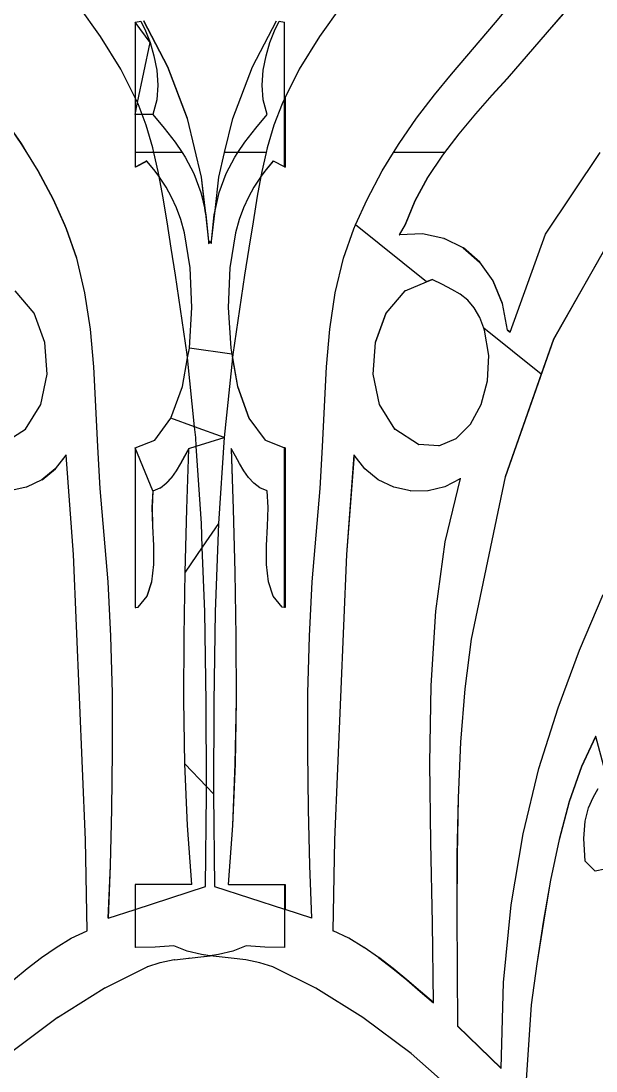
# Model space of a CAD drawing. Header units: inches. Extents: x 1397 to 20304, y -27267 to -746.
# Drawn here: x 2804.76 to 2810.4, y -9220.88 to -9210.59 of the extents above; entities that cross this region are included whole.
import ezdxf

# ---------------------------------------------------------------- set-up
doc = ezdxf.new("R2010")
doc.units = ezdxf.units.IN
doc.header["$LTSCALE"] = 17
doc.header["$MEASUREMENT"] = 0

msp = doc.modelspace()

# ---------------------------------------------------------------- linework, layer by layer
for p, q in [((2809.413, -9210.601), (2809.843, -9210.088)), ((2810.327, -9210.227), (2809.919, -9210.697)), ((2809.922, -9210.697), (2810.33, -9210.227)), ((2805.538, -9210.738), (2805.319, -9210.434)), ((2807.905, -9210.434), (2807.685, -9210.738)), ((2807.688, -9210.738), (2807.908, -9210.434)), ((2806.024, -9210.798), (2805.876, -9210.599)), ((2805.876, -9210.599), (2805.876, -9211.34)), ((2805.876, -9210.599), (2805.882, -9210.599)), ((2805.882, -9210.599), (2805.934, -9210.59)), ((2805.934, -9210.59), (2805.979, -9210.683)), ((2805.959, -9210.585), (2806.195, -9211.036)), ((2806.198, -9211.036), (2805.962, -9210.585)), ((2807.028, -9211.036), (2807.264, -9210.585)), ((2807.244, -9210.683), (2807.29, -9210.59)), ((2807.29, -9210.59), (2807.342, -9210.599)), ((2807.342, -9211.351), (2807.342, -9210.599)), ((2808.982, -9211.108), (2809.413, -9210.601)), ((2805.737, -9211.059), (2805.538, -9210.738)), ((2805.979, -9210.683), (2806.024, -9210.798)), ((2807.2, -9210.798), (2807.244, -9210.683)), ((2807.685, -9210.738), (2807.487, -9211.059)), ((2807.49, -9211.059), (2807.688, -9210.738)), ((2807.685, -9210.738), (2807.688, -9210.738)), ((2809.919, -9210.697), (2809.527, -9211.15)), ((2809.529, -9211.15), (2809.922, -9210.697)), ((2809.919, -9210.697), (2809.922, -9210.697)), ((2805.9, -9211.388), (2806.024, -9210.798)), ((2806.024, -9210.798), (2806.062, -9210.928)), ((2807.161, -9210.928), (2807.2, -9210.798)), ((2806.062, -9210.928), (2806.09, -9211.069)), ((2807.134, -9211.069), (2807.161, -9210.928)), ((2806.198, -9211.036), (2806.195, -9211.036)), ((2806.195, -9211.036), (2806.388, -9211.543)), ((2806.391, -9211.543), (2806.198, -9211.036)), ((2806.835, -9211.543), (2807.028, -9211.036)), ((2805.876, -9211.34), (2805.737, -9211.059)), ((2806.09, -9211.069), (2806.1, -9211.215)), ((2807.123, -9211.215), (2807.134, -9211.069)), ((2807.35, -9211.34), (2807.49, -9211.059)), ((2807.487, -9211.059), (2807.35, -9211.334)), ((2807.487, -9211.059), (2807.49, -9211.059)), ((2808.813, -9211.311), (2808.982, -9211.108)), ((2809.527, -9211.15), (2809.378, -9211.316)), ((2809.381, -9211.316), (2809.529, -9211.15)), ((2809.527, -9211.15), (2809.529, -9211.15)), ((2806.1, -9211.215), (2806.089, -9211.362)), ((2807.134, -9211.362), (2807.123, -9211.215)), ((2805.876, -9211.34), (2805.876, -9211.503)), ((2805.9, -9211.388), (2805.876, -9211.34)), ((2806.089, -9211.362), (2806.051, -9211.503)), ((2807.172, -9211.503), (2807.134, -9211.362)), ((2807.342, -9211.351), (2807.318, -9211.399)), ((2807.35, -9211.334), (2807.342, -9211.351)), ((2807.342, -9211.357), (2807.35, -9211.34)), ((2807.342, -9211.357), (2807.342, -9211.351)), ((2807.342, -9211.462), (2807.342, -9211.357)), ((2807.35, -9211.334), (2807.35, -9211.34)), ((2807.35, -9211.34), (2807.35, -9211.503)), ((2808.638, -9211.539), (2808.813, -9211.311)), ((2809.378, -9211.316), (2809.217, -9211.498)), ((2809.22, -9211.498), (2809.381, -9211.316)), ((2809.378, -9211.316), (2809.381, -9211.316)), ((2805.876, -9211.503), (2805.9, -9211.388)), ((2805.906, -9211.399), (2805.9, -9211.388)), ((2805.945, -9211.503), (2805.906, -9211.399)), ((2807.318, -9211.399), (2807.238, -9211.608)), ((2807.35, -9211.503), (2807.342, -9211.462)), ((2807.342, -9211.503), (2807.342, -9211.462)), ((2804.585, -9211.539), (2804.758, -9211.79)), ((2804.76, -9211.79), (2804.588, -9211.539)), ((2805.876, -9211.503), (2805.876, -9211.878)), ((2805.945, -9211.503), (2805.876, -9211.503)), ((2806.051, -9211.503), (2805.945, -9211.503)), ((2805.985, -9211.608), (2805.945, -9211.503)), ((2806.051, -9211.503), (2806.163, -9211.639)), ((2806.391, -9211.543), (2806.388, -9211.543)), ((2806.388, -9211.543), (2806.526, -9212.117)), ((2806.529, -9212.117), (2806.391, -9211.543)), ((2806.755, -9211.878), (2806.835, -9211.543)), ((2807.06, -9211.639), (2807.172, -9211.503)), ((2807.342, -9211.503), (2807.35, -9211.503)), ((2807.342, -9211.878), (2807.342, -9211.503)), ((2807.35, -9211.503), (2807.35, -9211.878)), ((2808.466, -9211.79), (2808.638, -9211.539)), ((2809.217, -9211.498), (2809.053, -9211.695)), ((2809.056, -9211.695), (2809.22, -9211.498)), ((2809.217, -9211.498), (2809.22, -9211.498)), ((2806.05, -9211.83), (2805.985, -9211.608)), ((2806.163, -9211.639), (2806.27, -9211.775)), ((2806.953, -9211.775), (2807.06, -9211.639)), ((2807.238, -9211.608), (2807.174, -9211.83)), ((2808.896, -9211.904), (2809.056, -9211.695)), ((2809.053, -9211.695), (2808.913, -9211.878)), ((2809.053, -9211.695), (2809.056, -9211.695)), ((2804.76, -9211.79), (2804.758, -9211.79)), ((2804.758, -9211.79), (2804.812, -9211.878)), ((2804.814, -9211.878), (2804.76, -9211.79)), ((2806.061, -9211.878), (2806.05, -9211.83)), ((2806.27, -9211.775), (2806.339, -9211.878)), ((2806.884, -9211.878), (2806.953, -9211.775)), ((2807.174, -9211.83), (2807.163, -9211.878)), ((2808.412, -9211.878), (2808.466, -9211.79)), ((2804.812, -9211.878), (2804.814, -9211.878)), ((2804.812, -9211.878), (2804.922, -9212.057)), ((2804.925, -9212.057), (2804.814, -9211.878)), ((2805.876, -9211.878), (2805.876, -9212.021)), ((2806.061, -9211.878), (2805.876, -9211.878)), ((2805.992, -9211.959), (2805.885, -9212.018)), ((2805.885, -9212.018), (2805.993, -9211.96)), ((2805.993, -9211.96), (2805.992, -9211.959)), ((2806.06, -9212.043), (2805.993, -9211.96)), ((2806.339, -9211.878), (2806.061, -9211.878)), ((2806.103, -9212.063), (2806.061, -9211.878)), ((2806.339, -9211.878), (2806.368, -9211.921)), ((2806.368, -9211.921), (2806.454, -9212.082)), ((2806.697, -9212.117), (2806.755, -9211.878)), ((2806.884, -9211.878), (2806.755, -9211.878)), ((2806.77, -9212.082), (2806.855, -9211.921)), ((2806.855, -9211.921), (2806.884, -9211.878)), ((2807.163, -9211.878), (2806.884, -9211.878)), ((2807.163, -9211.878), (2807.121, -9212.063)), ((2807.231, -9211.959), (2807.163, -9212.043)), ((2807.166, -9212.043), (2807.233, -9211.96)), ((2807.233, -9211.96), (2807.231, -9211.959)), ((2807.342, -9212.018), (2807.233, -9211.96)), ((2807.342, -9211.878), (2807.35, -9211.878)), ((2807.342, -9212.016), (2807.342, -9211.878)), ((2807.35, -9211.878), (2807.35, -9212.021)), ((2808.301, -9212.057), (2808.412, -9211.878)), ((2808.913, -9211.878), (2808.412, -9211.878)), ((2808.893, -9211.904), (2808.746, -9212.123)), ((2808.749, -9212.123), (2808.896, -9211.904)), ((2808.913, -9211.878), (2808.893, -9211.904)), ((2808.893, -9211.904), (2808.896, -9211.904)), ((2809.904, -9212.678), (2810.438, -9211.878)), ((2804.922, -9212.057), (2805.072, -9212.337)), ((2804.925, -9212.057), (2804.922, -9212.057)), ((2805.075, -9212.337), (2804.925, -9212.057)), ((2805.885, -9212.018), (2805.876, -9212.021)), ((2805.885, -9212.018), (2805.885, -9212.016)), ((2806.112, -9212.113), (2806.06, -9212.043)), ((2806.112, -9212.113), (2806.103, -9212.063)), ((2806.454, -9212.082), (2806.523, -9212.268)), ((2806.701, -9212.268), (2806.77, -9212.082)), ((2807.121, -9212.063), (2807.111, -9212.113)), ((2807.114, -9212.113), (2807.166, -9212.043)), ((2807.163, -9212.043), (2807.115, -9212.107)), ((2807.166, -9212.043), (2807.163, -9212.043)), ((2807.342, -9212.016), (2807.35, -9212.021)), ((2807.342, -9212.018), (2807.342, -9212.016)), ((2807.342, -9212.018), (2807.35, -9212.021)), ((2808.152, -9212.337), (2808.301, -9212.057)), ((2806.124, -9212.128), (2806.112, -9212.113)), ((2806.148, -9212.306), (2806.112, -9212.113)), ((2806.182, -9212.218), (2806.124, -9212.128)), ((2806.529, -9212.117), (2806.526, -9212.117)), ((2806.526, -9212.117), (2806.56, -9212.421)), ((2806.565, -9212.446), (2806.529, -9212.117)), ((2806.661, -9212.446), (2806.697, -9212.117)), ((2807.1, -9212.128), (2807.042, -9212.218)), ((2807.111, -9212.113), (2807.075, -9212.306)), ((2807.078, -9212.306), (2807.114, -9212.113)), ((2807.111, -9212.113), (2807.1, -9212.128)), ((2807.115, -9212.107), (2807.111, -9212.113)), ((2807.114, -9212.113), (2807.115, -9212.107)), ((2808.746, -9212.123), (2808.621, -9212.349)), ((2808.623, -9212.349), (2808.749, -9212.123)), ((2808.746, -9212.123), (2808.749, -9212.123)), ((2806.235, -9212.314), (2806.182, -9212.218)), ((2806.523, -9212.268), (2806.563, -9212.446)), ((2806.661, -9212.446), (2806.701, -9212.268)), ((2807.042, -9212.218), (2806.988, -9212.314)), ((2805.075, -9212.337), (2805.072, -9212.337)), ((2805.072, -9212.337), (2805.184, -9212.586)), ((2805.186, -9212.585), (2805.075, -9212.337)), ((2806.19, -9212.557), (2806.148, -9212.306)), ((2806.283, -9212.419), (2806.235, -9212.314)), ((2806.988, -9212.314), (2806.941, -9212.419)), ((2807.075, -9212.306), (2807.034, -9212.557)), ((2807.037, -9212.557), (2807.078, -9212.306)), ((2807.075, -9212.306), (2807.078, -9212.306)), ((2808.04, -9212.585), (2808.152, -9212.337)), ((2808.621, -9212.349), (2808.525, -9212.581)), ((2808.528, -9212.581), (2808.623, -9212.349)), ((2808.621, -9212.349), (2808.623, -9212.349)), ((2806.325, -9212.534), (2806.283, -9212.419)), ((2806.565, -9212.446), (2806.56, -9212.421)), ((2806.56, -9212.421), (2806.563, -9212.446)), ((2806.563, -9212.446), (2806.568, -9212.472)), ((2806.563, -9212.446), (2806.596, -9212.747)), ((2806.574, -9212.487), (2806.565, -9212.446)), ((2806.568, -9212.472), (2806.565, -9212.446)), ((2806.568, -9212.472), (2806.572, -9212.487)), ((2806.572, -9212.487), (2806.574, -9212.487)), ((2806.572, -9212.487), (2806.596, -9212.747)), ((2806.599, -9212.747), (2806.574, -9212.487)), ((2806.627, -9212.747), (2806.661, -9212.446)), ((2806.627, -9212.747), (2806.652, -9212.487)), ((2806.652, -9212.487), (2806.661, -9212.446)), ((2806.941, -9212.419), (2806.899, -9212.534)), ((2805.184, -9212.586), (2805.186, -9212.585)), ((2805.184, -9212.586), (2805.201, -9212.624)), ((2805.204, -9212.624), (2805.186, -9212.585)), ((2806.23, -9212.815), (2806.19, -9212.557)), ((2806.361, -9212.664), (2806.325, -9212.534)), ((2806.899, -9212.534), (2806.863, -9212.664)), ((2807.034, -9212.557), (2806.993, -9212.815)), ((2806.996, -9212.815), (2807.037, -9212.557)), ((2807.034, -9212.557), (2807.037, -9212.557)), ((2808.023, -9212.624), (2808.04, -9212.585)), ((2808.734, -9213.144), (2808.04, -9212.585)), ((2808.525, -9212.581), (2808.466, -9212.685)), ((2808.469, -9212.684), (2808.528, -9212.581)), ((2808.525, -9212.581), (2808.528, -9212.581)), ((2805.201, -9212.624), (2805.302, -9212.913)), ((2805.204, -9212.624), (2805.201, -9212.624)), ((2805.305, -9212.913), (2805.204, -9212.624)), ((2806.416, -9213.007), (2806.361, -9212.664)), ((2806.863, -9212.664), (2806.807, -9213.007)), ((2807.922, -9212.913), (2808.023, -9212.624)), ((2808.466, -9212.685), (2808.469, -9212.684)), ((2808.696, -9212.675), (2808.469, -9212.684)), ((2808.905, -9212.719), (2808.696, -9212.675)), ((2809.557, -9213.637), (2809.904, -9212.678)), ((2810.611, -9212.599), (2809.982, -9213.705)), ((2809.985, -9213.705), (2810.614, -9212.599)), ((2806.596, -9212.747), (2806.599, -9212.747)), ((2806.596, -9212.747), (2806.598, -9212.768)), ((2806.598, -9212.768), (2806.613, -9212.757)), ((2806.613, -9212.757), (2806.599, -9212.747)), ((2806.599, -9212.749), (2806.599, -9212.747)), ((2806.613, -9212.757), (2806.627, -9212.747)), ((2806.613, -9212.757), (2806.626, -9212.768)), ((2806.626, -9212.768), (2806.627, -9212.747)), ((2808.905, -9212.719), (2808.908, -9212.719)), ((2809.094, -9212.812), (2808.908, -9212.719)), ((2806.274, -9213.079), (2806.23, -9212.815)), ((2806.993, -9212.815), (2806.95, -9213.079)), ((2806.952, -9213.079), (2806.996, -9212.815)), ((2806.993, -9212.815), (2806.996, -9212.815)), ((2809.094, -9212.812), (2809.097, -9212.812)), ((2809.094, -9212.812), (2809.256, -9212.952)), ((2809.259, -9212.952), (2809.097, -9212.812)), ((2805.302, -9212.913), (2805.382, -9213.251)), ((2805.305, -9212.913), (2805.302, -9212.913)), ((2805.385, -9213.251), (2805.305, -9212.913)), ((2806.433, -9213.396), (2806.416, -9213.007)), ((2806.807, -9213.007), (2806.791, -9213.396)), ((2807.841, -9213.251), (2807.922, -9212.913)), ((2809.256, -9212.952), (2809.386, -9213.135)), ((2809.256, -9212.952), (2809.259, -9212.952)), ((2809.389, -9213.135), (2809.259, -9212.952)), ((2806.389, -9213.856), (2806.274, -9213.079)), ((2806.95, -9213.079), (2806.835, -9213.856)), ((2806.838, -9213.856), (2806.952, -9213.079)), ((2806.95, -9213.079), (2806.952, -9213.079)), ((2808.526, -9213.233), (2808.734, -9213.144)), ((2808.79, -9213.12), (2808.734, -9213.144)), ((2808.734, -9213.144), (2808.792, -9213.121)), ((2808.792, -9213.121), (2808.79, -9213.12)), ((2808.891, -9213.172), (2808.792, -9213.121)), ((2808.983, -9213.219), (2808.891, -9213.172)), ((2809.386, -9213.135), (2809.478, -9213.358)), ((2809.386, -9213.135), (2809.389, -9213.135)), ((2809.481, -9213.358), (2809.389, -9213.135)), ((2804.887, -9213.453), (2804.7, -9213.233)), ((2805.382, -9213.251), (2805.435, -9213.607)), ((2805.385, -9213.251), (2805.382, -9213.251)), ((2805.438, -9213.607), (2805.385, -9213.251)), ((2807.788, -9213.607), (2807.841, -9213.251)), ((2808.524, -9213.233), (2808.337, -9213.453)), ((2808.34, -9213.453), (2808.526, -9213.233)), ((2808.526, -9213.233), (2808.524, -9213.233)), ((2809.066, -9213.267), (2808.983, -9213.219)), ((2809.14, -9213.325), (2809.066, -9213.267)), ((2806.409, -9213.796), (2806.433, -9213.396)), ((2806.791, -9213.396), (2806.815, -9213.796)), ((2809.204, -9213.398), (2809.14, -9213.325)), ((2809.26, -9213.493), (2809.204, -9213.398)), ((2809.478, -9213.358), (2809.481, -9213.358)), ((2809.478, -9213.358), (2809.527, -9213.618)), ((2809.529, -9213.618), (2809.481, -9213.358)), ((2804.992, -9213.739), (2804.887, -9213.453)), ((2808.337, -9213.453), (2808.232, -9213.739)), ((2808.235, -9213.739), (2808.34, -9213.453)), ((2808.337, -9213.453), (2808.34, -9213.453)), ((2809.299, -9213.599), (2809.26, -9213.493)), ((2805.435, -9213.607), (2805.468, -9213.979)), ((2805.438, -9213.607), (2805.435, -9213.607)), ((2805.471, -9213.979), (2805.438, -9213.607)), ((2807.755, -9213.979), (2807.788, -9213.607)), ((2809.86, -9214.051), (2809.299, -9213.599)), ((2809.306, -9213.618), (2809.299, -9213.599)), ((2809.348, -9213.868), (2809.306, -9213.618)), ((2809.527, -9213.618), (2809.529, -9213.618)), ((2809.557, -9213.637), (2809.529, -9213.618)), ((2809.529, -9213.618), (2809.556, -9213.639)), ((2809.51, -9215.055), (2809.985, -9213.705)), ((2809.556, -9213.639), (2809.557, -9213.637)), ((2809.982, -9213.705), (2809.86, -9214.051)), ((2809.982, -9213.705), (2809.985, -9213.705)), ((2805.014, -9214.05), (2804.992, -9213.739)), ((2806.392, -9213.889), (2806.409, -9213.796)), ((2806.825, -9213.855), (2806.409, -9213.796)), ((2806.815, -9213.796), (2806.825, -9213.855)), ((2808.232, -9213.739), (2808.21, -9214.05)), ((2808.213, -9214.05), (2808.235, -9213.739)), ((2808.232, -9213.739), (2808.235, -9213.739)), ((2806.342, -9214.17), (2806.392, -9213.889)), ((2806.392, -9213.889), (2806.389, -9213.856)), ((2806.461, -9214.565), (2806.392, -9213.889)), ((2806.832, -9213.889), (2806.752, -9214.669)), ((2806.835, -9213.856), (2806.825, -9213.855)), ((2806.825, -9213.855), (2806.832, -9213.889)), ((2806.833, -9213.879), (2806.832, -9213.889)), ((2806.832, -9213.889), (2806.833, -9213.899)), ((2806.835, -9213.856), (2806.833, -9213.879)), ((2806.834, -9213.889), (2806.833, -9213.879)), ((2806.833, -9213.899), (2806.834, -9213.889)), ((2806.833, -9213.899), (2806.882, -9214.17)), ((2806.834, -9213.889), (2806.838, -9213.856)), ((2806.885, -9214.17), (2806.834, -9213.889)), ((2806.835, -9213.856), (2806.838, -9213.856)), ((2809.335, -9214.116), (2809.348, -9213.868)), ((2805.468, -9213.979), (2805.49, -9214.365)), ((2805.471, -9213.979), (2805.468, -9213.979)), ((2805.493, -9214.365), (2805.471, -9213.979)), ((2807.734, -9214.365), (2807.755, -9213.979)), ((2804.951, -9214.348), (2805.014, -9214.05)), ((2808.21, -9214.05), (2808.213, -9214.05)), ((2808.21, -9214.05), (2808.272, -9214.348)), ((2808.275, -9214.348), (2808.213, -9214.05)), ((2809.273, -9214.346), (2809.335, -9214.116)), ((2809.86, -9214.051), (2809.507, -9215.055)), ((2806.229, -9214.482), (2806.342, -9214.17)), ((2806.885, -9214.17), (2806.882, -9214.17)), ((2806.882, -9214.17), (2806.994, -9214.482)), ((2806.997, -9214.482), (2806.885, -9214.17)), ((2809.168, -9214.54), (2809.273, -9214.346)), ((2804.802, -9214.59), (2804.951, -9214.348)), ((2805.49, -9214.365), (2805.508, -9214.763)), ((2805.493, -9214.365), (2805.49, -9214.365)), ((2805.511, -9214.763), (2805.493, -9214.365)), ((2807.715, -9214.763), (2807.734, -9214.365)), ((2808.272, -9214.348), (2808.275, -9214.348)), ((2808.272, -9214.348), (2808.421, -9214.59)), ((2808.424, -9214.59), (2808.275, -9214.348)), ((2806.069, -9214.697), (2806.229, -9214.482)), ((2806.461, -9214.565), (2806.229, -9214.482)), ((2806.997, -9214.482), (2806.994, -9214.482)), ((2806.994, -9214.482), (2807.154, -9214.697)), ((2807.157, -9214.697), (2806.997, -9214.482)), ((2809.027, -9214.681), (2809.168, -9214.54)), ((2804.566, -9214.738), (2804.802, -9214.59)), ((2806.752, -9214.669), (2806.461, -9214.565)), ((2806.472, -9214.669), (2806.461, -9214.565)), ((2808.421, -9214.59), (2808.424, -9214.59)), ((2808.658, -9214.738), (2808.424, -9214.59)), ((2805.876, -9214.773), (2806.069, -9214.697)), ((2806.405, -9214.779), (2806.477, -9214.756)), ((2806.477, -9214.756), (2806.472, -9214.669)), ((2806.477, -9214.756), (2806.752, -9214.669)), ((2806.527, -9215.512), (2806.477, -9214.756)), ((2806.752, -9214.669), (2806.696, -9215.512)), ((2807.157, -9214.697), (2807.154, -9214.697)), ((2807.157, -9214.697), (2807.342, -9214.771)), ((2808.658, -9214.738), (2808.661, -9214.738)), ((2808.855, -9214.753), (2808.661, -9214.738)), ((2808.855, -9214.753), (2809.027, -9214.681)), ((2805.199, -9214.841), (2805.094, -9214.979)), ((2805.097, -9214.979), (2805.199, -9214.845)), ((2805.199, -9214.845), (2805.199, -9214.841)), ((2805.273, -9215.816), (2805.199, -9214.845)), ((2805.508, -9214.763), (2805.531, -9215.171)), ((2805.511, -9214.763), (2805.508, -9214.763)), ((2805.534, -9215.171), (2805.511, -9214.763)), ((2805.876, -9214.773), (2805.876, -9216.336)), ((2806.051, -9215.194), (2805.876, -9214.773)), ((2806.363, -9214.852), (2806.322, -9214.925)), ((2806.325, -9214.925), (2806.366, -9214.852)), ((2806.405, -9214.779), (2806.363, -9214.852)), ((2806.366, -9214.852), (2806.363, -9214.852)), ((2806.366, -9214.852), (2806.405, -9214.784)), ((2806.385, -9215.374), (2806.405, -9214.784)), ((2806.405, -9214.784), (2806.405, -9214.779)), ((2806.819, -9214.779), (2806.838, -9215.374)), ((2806.822, -9214.784), (2806.819, -9214.779)), ((2806.841, -9215.374), (2806.822, -9214.784)), ((2806.861, -9214.852), (2806.822, -9214.784)), ((2806.901, -9214.925), (2806.861, -9214.852)), ((2807.35, -9214.773), (2807.342, -9214.771)), ((2807.342, -9214.793), (2807.342, -9214.771)), ((2807.342, -9214.793), (2807.35, -9214.773)), ((2807.342, -9216.336), (2807.342, -9214.793)), ((2807.35, -9214.773), (2807.35, -9216.336)), ((2807.692, -9215.171), (2807.715, -9214.763)), ((2808.025, -9214.841), (2807.951, -9215.816)), ((2807.954, -9215.816), (2808.027, -9214.845)), ((2808.027, -9214.845), (2808.025, -9214.841)), ((2808.129, -9214.979), (2808.027, -9214.845)), ((2806.322, -9214.925), (2806.281, -9214.996)), ((2806.283, -9214.996), (2806.325, -9214.925)), ((2806.322, -9214.925), (2806.325, -9214.925)), ((2806.943, -9214.996), (2806.901, -9214.925)), ((2805.094, -9214.979), (2804.962, -9215.084)), ((2804.964, -9215.084), (2805.097, -9214.979)), ((2805.097, -9214.979), (2805.094, -9214.979)), ((2806.235, -9215.061), (2806.183, -9215.117)), ((2806.186, -9215.117), (2806.238, -9215.061)), ((2806.281, -9214.996), (2806.235, -9215.061)), ((2806.235, -9215.061), (2806.238, -9215.061)), ((2806.238, -9215.061), (2806.283, -9214.996)), ((2806.281, -9214.996), (2806.283, -9214.996)), ((2806.988, -9215.061), (2806.943, -9214.996)), ((2807.04, -9215.117), (2806.988, -9215.061)), ((2808.262, -9215.084), (2808.129, -9214.979)), ((2809.507, -9215.055), (2809.173, -9216.646)), ((2809.176, -9216.646), (2809.51, -9215.055)), ((2809.507, -9215.055), (2809.51, -9215.055)), ((2804.809, -9215.156), (2804.647, -9215.192)), ((2804.812, -9215.156), (2804.809, -9215.156)), ((2804.962, -9215.084), (2804.812, -9215.156)), ((2804.964, -9215.084), (2804.962, -9215.084)), ((2806.054, -9215.194), (2806.123, -9215.163)), ((2806.123, -9215.163), (2806.126, -9215.163)), ((2806.126, -9215.163), (2806.183, -9215.117)), ((2806.183, -9215.117), (2806.186, -9215.117)), ((2807.101, -9215.163), (2807.04, -9215.117)), ((2807.172, -9215.194), (2807.101, -9215.163)), ((2808.415, -9215.156), (2808.262, -9215.084)), ((2808.58, -9215.192), (2808.415, -9215.156)), ((2808.752, -9215.191), (2808.915, -9215.15)), ((2808.915, -9215.15), (2808.918, -9215.15)), ((2808.918, -9215.15), (2809.07, -9215.071)), ((2808.919, -9215.693), (2809.07, -9215.071)), ((2809.07, -9215.071), (2809.07, -9215.07)), ((2805.531, -9215.171), (2805.609, -9216.084)), ((2805.534, -9215.171), (2805.531, -9215.171)), ((2805.612, -9216.084), (2805.534, -9215.171)), ((2806.051, -9215.194), (2806.043, -9215.358)), ((2806.045, -9215.358), (2806.054, -9215.194)), ((2806.051, -9215.194), (2806.054, -9215.194)), ((2807.181, -9215.358), (2807.172, -9215.194)), ((2807.614, -9216.084), (2807.692, -9215.171)), ((2808.58, -9215.192), (2808.583, -9215.192)), ((2808.583, -9215.192), (2808.749, -9215.191)), ((2808.749, -9215.191), (2808.752, -9215.191)), ((2806.043, -9215.358), (2806.048, -9215.54)), ((2806.043, -9215.358), (2806.045, -9215.358)), ((2806.051, -9215.54), (2806.045, -9215.358)), ((2806.369, -9215.989), (2806.385, -9215.374)), ((2806.838, -9215.374), (2806.855, -9215.989)), ((2806.841, -9215.374), (2806.838, -9215.374)), ((2806.858, -9215.989), (2806.841, -9215.374)), ((2807.176, -9215.54), (2807.181, -9215.358)), ((2806.048, -9215.54), (2806.051, -9215.54)), ((2806.048, -9215.54), (2806.056, -9215.729)), ((2806.059, -9215.729), (2806.051, -9215.54)), ((2806.536, -9215.745), (2806.527, -9215.512)), ((2806.696, -9215.512), (2806.536, -9215.745)), ((2806.696, -9215.512), (2806.663, -9216.38)), ((2807.167, -9215.729), (2807.176, -9215.54)), ((2806.056, -9215.729), (2806.059, -9215.729)), ((2806.056, -9215.729), (2806.057, -9215.914)), ((2806.06, -9215.914), (2806.059, -9215.729)), ((2806.536, -9215.745), (2806.369, -9215.989)), ((2806.56, -9216.38), (2806.536, -9215.745)), ((2807.166, -9215.914), (2807.167, -9215.729)), ((2808.827, -9216.374), (2808.919, -9215.693)), ((2805.39, -9218.616), (2805.273, -9215.816)), ((2807.951, -9215.816), (2807.833, -9218.616)), ((2807.836, -9218.616), (2807.954, -9215.816)), ((2807.954, -9215.816), (2807.951, -9215.816)), ((2806.057, -9215.914), (2806.039, -9216.084)), ((2806.042, -9216.084), (2806.06, -9215.914)), ((2806.057, -9215.914), (2806.06, -9215.914)), ((2806.358, -9216.617), (2806.369, -9215.989)), ((2806.855, -9215.989), (2806.866, -9216.617)), ((2806.858, -9215.989), (2806.855, -9215.989)), ((2806.868, -9216.617), (2806.858, -9215.989)), ((2807.184, -9216.084), (2807.166, -9215.914)), ((2805.609, -9216.084), (2805.637, -9216.618)), ((2805.612, -9216.084), (2805.609, -9216.084)), ((2805.639, -9216.618), (2805.612, -9216.084)), ((2806.039, -9216.084), (2805.992, -9216.227)), ((2805.995, -9216.227), (2806.042, -9216.084)), ((2806.039, -9216.084), (2806.042, -9216.084)), ((2807.232, -9216.227), (2807.184, -9216.084)), ((2807.587, -9216.618), (2807.614, -9216.084)), ((2805.992, -9216.227), (2805.904, -9216.335)), ((2805.907, -9216.335), (2805.995, -9216.227)), ((2805.992, -9216.227), (2805.995, -9216.227)), ((2807.319, -9216.335), (2807.232, -9216.227)), ((2810.238, -9216.754), (2810.469, -9216.21)), ((2805.876, -9216.336), (2805.885, -9216.336)), ((2805.885, -9216.336), (2805.904, -9216.335)), ((2805.904, -9216.335), (2805.907, -9216.335)), ((2806.575, -9217.266), (2806.56, -9216.38)), ((2806.663, -9216.38), (2806.648, -9217.266)), ((2807.342, -9216.336), (2807.319, -9216.335)), ((2807.35, -9216.336), (2807.342, -9216.336)), ((2808.781, -9217.101), (2808.827, -9216.374)), ((2805.637, -9216.618), (2805.651, -9217.178)), ((2805.639, -9216.618), (2805.637, -9216.618)), ((2805.654, -9217.178), (2805.639, -9216.618)), ((2806.356, -9217.246), (2806.358, -9216.617)), ((2806.866, -9216.617), (2806.867, -9217.246)), ((2806.868, -9216.617), (2806.866, -9216.617)), ((2806.87, -9217.246), (2806.868, -9216.617)), ((2807.573, -9217.178), (2807.587, -9216.618)), ((2809.173, -9216.646), (2809.112, -9217.134)), ((2809.114, -9217.134), (2809.176, -9216.646)), ((2809.173, -9216.646), (2809.176, -9216.646)), ((2810.026, -9217.319), (2810.238, -9216.754)), ((2808.769, -9217.862), (2808.781, -9217.101)), ((2805.651, -9217.178), (2805.653, -9217.748)), ((2805.654, -9217.178), (2805.651, -9217.178)), ((2805.656, -9217.748), (2805.654, -9217.178)), ((2807.57, -9217.748), (2807.573, -9217.178)), ((2809.112, -9217.134), (2809.07, -9217.656)), ((2809.073, -9217.656), (2809.114, -9217.134)), ((2809.112, -9217.134), (2809.114, -9217.134)), ((2806.366, -9217.868), (2806.356, -9217.246)), ((2806.576, -9218.091), (2806.575, -9217.266)), ((2806.648, -9217.266), (2806.647, -9218.165)), ((2806.867, -9217.246), (2806.857, -9217.868)), ((2806.86, -9217.868), (2806.87, -9217.246)), ((2806.87, -9217.246), (2806.867, -9217.246)), ((2809.839, -9217.915), (2810.026, -9217.319)), ((2810.395, -9217.6), (2810.255, -9217.897)), ((2810.258, -9217.897), (2810.396, -9217.603)), ((2810.396, -9217.603), (2810.395, -9217.6)), ((2810.484, -9217.931), (2810.396, -9217.603)), ((2809.07, -9217.656), (2809.046, -9218.203)), ((2809.049, -9218.203), (2809.073, -9217.656)), ((2809.07, -9217.656), (2809.073, -9217.656)), ((2805.653, -9217.748), (2805.646, -9218.315)), ((2805.649, -9218.315), (2805.656, -9217.748)), ((2805.656, -9217.748), (2805.653, -9217.748)), ((2807.577, -9218.315), (2807.57, -9217.748)), ((2806.391, -9218.473), (2806.366, -9217.868)), ((2806.366, -9217.868), (2806.576, -9218.091)), ((2806.857, -9217.868), (2806.832, -9218.473)), ((2806.835, -9218.473), (2806.86, -9217.868)), ((2806.86, -9217.868), (2806.857, -9217.868)), ((2808.777, -9218.642), (2808.769, -9217.862)), ((2809.684, -9218.555), (2809.839, -9217.915)), ((2810.255, -9217.897), (2810.136, -9218.238)), ((2810.139, -9218.238), (2810.258, -9217.897)), ((2810.258, -9217.897), (2810.255, -9217.897)), ((2806.576, -9218.091), (2806.647, -9218.165)), ((2806.576, -9218.165), (2806.576, -9218.091)), ((2810.372, -9218.2), (2810.419, -9218.112)), ((2806.568, -9219.072), (2806.576, -9218.165)), ((2806.647, -9218.165), (2806.655, -9219.072)), ((2809.046, -9218.203), (2809.035, -9218.764)), ((2809.037, -9218.764), (2809.049, -9218.203)), ((2809.046, -9218.203), (2809.049, -9218.203)), ((2810.136, -9218.238), (2810.037, -9218.612)), ((2810.04, -9218.612), (2810.139, -9218.238)), ((2810.136, -9218.238), (2810.139, -9218.238)), ((2810.326, -9218.302), (2810.372, -9218.2)), ((2805.646, -9218.315), (2805.632, -9218.865)), ((2805.635, -9218.865), (2805.649, -9218.315)), ((2805.649, -9218.315), (2805.646, -9218.315)), ((2807.592, -9218.865), (2807.577, -9218.315)), ((2810.292, -9218.432), (2810.326, -9218.302)), ((2810.278, -9218.601), (2810.292, -9218.432)), ((2806.434, -9219.051), (2806.391, -9218.473)), ((2806.832, -9218.473), (2806.789, -9219.051)), ((2806.792, -9219.051), (2806.835, -9218.473)), ((2806.835, -9218.473), (2806.832, -9218.473)), ((2809.567, -9219.251), (2809.684, -9218.555)), ((2805.405, -9219.508), (2805.39, -9218.616)), ((2807.833, -9218.616), (2807.818, -9219.508)), ((2807.821, -9219.508), (2807.836, -9218.616)), ((2807.833, -9218.616), (2807.836, -9218.616)), ((2808.793, -9219.43), (2808.777, -9218.642)), ((2810.037, -9218.612), (2809.953, -9219.01)), ((2809.956, -9219.01), (2810.04, -9218.612)), ((2810.037, -9218.612), (2810.04, -9218.612)), ((2810.292, -9218.823), (2810.278, -9218.601)), ((2809.035, -9218.764), (2809.032, -9219.331)), ((2809.035, -9218.764), (2809.037, -9218.764)), ((2809.035, -9219.331), (2809.037, -9218.764)), ((2805.632, -9218.865), (2805.611, -9219.383)), ((2805.614, -9219.382), (2805.635, -9218.865)), ((2805.635, -9218.865), (2805.632, -9218.865)), ((2807.612, -9219.382), (2807.592, -9218.865)), ((2810.388, -9218.918), (2810.292, -9218.823)), ((2810.388, -9218.918), (2810.391, -9218.918)), ((2810.391, -9218.918), (2810.485, -9218.899)), ((2805.876, -9219.051), (2805.876, -9219.297)), ((2806.434, -9219.051), (2805.876, -9219.051)), ((2805.876, -9219.297), (2806.568, -9219.072)), ((2806.655, -9219.072), (2807.342, -9219.294)), ((2806.792, -9219.051), (2806.789, -9219.051)), ((2806.792, -9219.051), (2807.342, -9219.051)), ((2807.342, -9219.051), (2807.35, -9219.051)), ((2807.342, -9219.051), (2807.342, -9219.294)), ((2807.35, -9219.051), (2807.35, -9219.298)), ((2809.953, -9219.01), (2809.882, -9219.42)), ((2809.884, -9219.42), (2809.956, -9219.01)), ((2809.953, -9219.01), (2809.956, -9219.01)), ((2809.492, -9220.014), (2809.567, -9219.251)), ((2805.611, -9219.383), (2805.614, -9219.382)), ((2805.614, -9219.382), (2805.876, -9219.297)), ((2805.876, -9219.297), (2805.876, -9219.671)), ((2807.35, -9219.298), (2807.342, -9219.294)), ((2807.342, -9219.294), (2807.342, -9219.671)), ((2807.612, -9219.382), (2807.35, -9219.298)), ((2809.032, -9219.331), (2809.035, -9219.331)), ((2809.032, -9219.331), (2809.036, -9219.893)), ((2809.039, -9219.893), (2809.035, -9219.331)), ((2808.805, -9220.21), (2808.793, -9219.43)), ((2809.882, -9219.42), (2809.819, -9219.831)), ((2809.822, -9219.831), (2809.884, -9219.42)), ((2809.882, -9219.42), (2809.884, -9219.42)), ((2805.102, -9219.669), (2805.251, -9219.58)), ((2805.251, -9219.58), (2805.405, -9219.508)), ((2807.818, -9219.508), (2807.821, -9219.508)), ((2807.972, -9219.58), (2807.821, -9219.508)), ((2807.972, -9219.58), (2807.975, -9219.58)), ((2808.121, -9219.669), (2807.975, -9219.58)), ((2804.958, -9219.768), (2805.102, -9219.669)), ((2805.882, -9219.671), (2805.876, -9219.671)), ((2806.074, -9219.667), (2805.882, -9219.671)), ((2806.258, -9219.653), (2806.074, -9219.667)), ((2806.387, -9219.705), (2806.258, -9219.653)), ((2806.966, -9219.653), (2806.836, -9219.705)), ((2807.15, -9219.667), (2806.966, -9219.653)), ((2807.342, -9219.671), (2807.15, -9219.667)), ((2808.121, -9219.669), (2808.124, -9219.669)), ((2808.265, -9219.768), (2808.124, -9219.669)), ((2804.819, -9219.876), (2804.958, -9219.768)), ((2806.259, -9219.792), (2806.124, -9219.819)), ((2806.262, -9219.792), (2806.259, -9219.792)), ((2806.262, -9219.792), (2806.404, -9219.775)), ((2806.527, -9219.738), (2806.387, -9219.705)), ((2806.407, -9219.775), (2806.404, -9219.775)), ((2806.407, -9219.775), (2806.551, -9219.759)), ((2806.612, -9219.75), (2806.527, -9219.738)), ((2806.554, -9219.759), (2806.551, -9219.759)), ((2806.554, -9219.759), (2806.612, -9219.75)), ((2806.612, -9219.75), (2806.613, -9219.75)), ((2806.696, -9219.738), (2806.613, -9219.75)), ((2806.673, -9219.759), (2806.613, -9219.75)), ((2806.82, -9219.775), (2806.673, -9219.759)), ((2806.836, -9219.705), (2806.696, -9219.738)), ((2806.964, -9219.792), (2806.82, -9219.775)), ((2807.102, -9219.819), (2806.964, -9219.792)), ((2808.265, -9219.768), (2808.268, -9219.768)), ((2808.265, -9219.768), (2808.405, -9219.876)), ((2808.408, -9219.876), (2808.268, -9219.768)), ((2804.683, -9219.988), (2804.819, -9219.876)), ((2805.577, -9220.07), (2805.994, -9219.86)), ((2805.997, -9219.86), (2805.994, -9219.86)), ((2806.121, -9219.819), (2805.997, -9219.86)), ((2806.124, -9219.819), (2806.121, -9219.819)), ((2807.229, -9219.86), (2807.102, -9219.819)), ((2807.65, -9220.07), (2807.229, -9219.86)), ((2808.405, -9219.876), (2808.541, -9219.988)), ((2808.405, -9219.876), (2808.408, -9219.876)), ((2808.544, -9219.988), (2808.408, -9219.876)), ((2809.036, -9219.893), (2809.039, -9219.893)), ((2809.036, -9219.893), (2809.041, -9220.441)), ((2809.044, -9220.441), (2809.039, -9219.893)), ((2809.819, -9219.831), (2809.762, -9220.233)), ((2809.765, -9220.233), (2809.822, -9219.831)), ((2809.819, -9219.831), (2809.822, -9219.831)), ((2808.541, -9219.988), (2808.674, -9220.102)), ((2808.541, -9219.988), (2808.544, -9219.988)), ((2808.677, -9220.102), (2808.544, -9219.988)), ((2805.115, -9220.357), (2805.574, -9220.07)), ((2805.577, -9220.07), (2805.574, -9220.07)), ((2808.112, -9220.357), (2807.65, -9220.07)), ((2808.674, -9220.102), (2808.677, -9220.102)), ((2808.674, -9220.102), (2808.805, -9220.213)), ((2808.805, -9220.21), (2808.677, -9220.102)), ((2809.468, -9220.853), (2809.492, -9220.014)), ((2808.805, -9220.213), (2808.805, -9220.21)), ((2809.762, -9220.233), (2809.703, -9221.125)), ((2809.706, -9221.125), (2809.765, -9220.233)), ((2809.762, -9220.233), (2809.765, -9220.233)), ((2804.642, -9220.708), (2805.112, -9220.357)), ((2805.115, -9220.357), (2805.112, -9220.357)), ((2808.584, -9220.708), (2808.112, -9220.357)), ((2809.041, -9220.441), (2809.044, -9220.441)), ((2809.041, -9220.441), (2809.468, -9220.856)), ((2809.468, -9220.853), (2809.044, -9220.441)), ((2809.038, -9221.111), (2808.584, -9220.708)), ((2809.468, -9220.856), (2809.468, -9220.853))]:
    msp.add_line(p, q)

doc.saveas('drawing.dxf')
